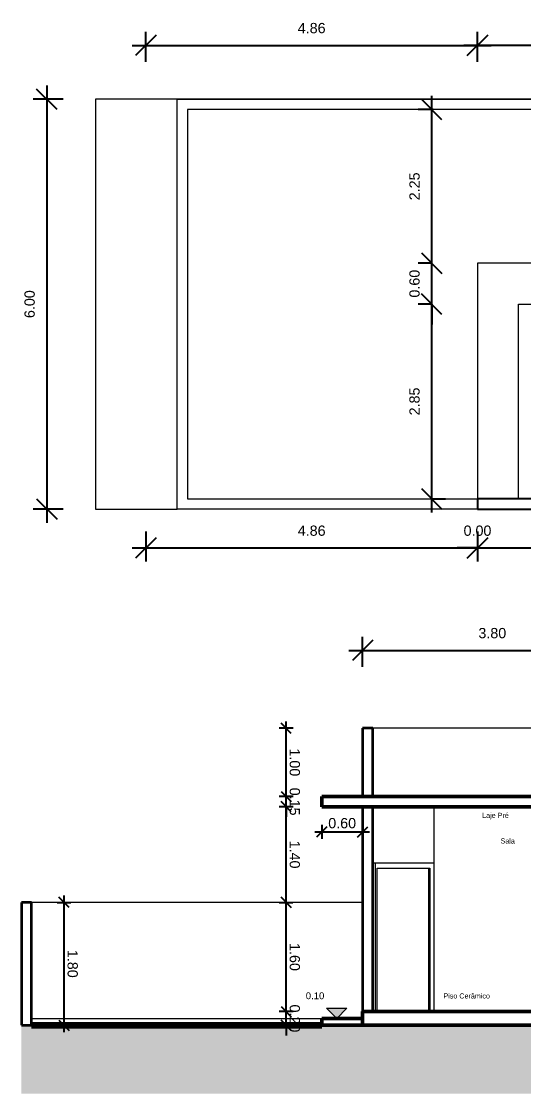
# Model space of a CAD drawing. Header units: centimetres. Extents: x 1481 to 8105, y -69 to 2574.
# Drawn here: x 1481 to 2217, y -69 to 1501 of the extents above; entities that cross this region are included whole.
import ezdxf

# ---------------------------------------------------------------- set-up
doc = ezdxf.new("R2010")
doc.units = ezdxf.units.CM
for name, color, linetype, lineweight in [('A-ANNO-DIMS', 1, 'Continuous', 9), ('A-AREA-IDEN', 1, 'Continuous', 9), ('A-DOOR', 31, 'Continuous', 9), ('A-DOOR-FRAM', 31, 'Continuous', 18), ('A-FLOR', 192, 'Continuous', 9), ('A-WALL', 250, 'Continuous', 9), ('C-TOPO', 7, 'Continuous', 9), ('G-ANNO-DIMS', 182, 'Continuous', 9), ('G-ANNO-TEXT', 231, 'Continuous', 9)]:
    doc.layers.add(name, color=color, linetype=linetype, lineweight=lineweight)
doc.styles.add('Arial', font='arial.ttf', dxfattribs={"height": 15})
doc.styles.add('Arial_1', font='arial.ttf', dxfattribs={"height": 20})
doc.dimstyles.new('Cotas_de_Corte', dxfattribs={"dimscale": 30.48, "dimtxt": 7.651945, "dimasz": 0.492126, "dimexe": 0.328084, "dimexo": 0.0625, "dimgap": 0.164042, "dimtad": 1, "dimlfac": 0.01, "dimrnd": 0.01, "dimzin": 0, "dimdsep": 46, "dimtxsty": 'Arial', "dimblk1": 'OBLIQUE', "dimblk2": 'OBLIQUE', "dimsah": 1, "dimcen": 0.09, "dimdle": 0.328084, "dimazin": 0, "dimtfac": 1, "dimtdec": 4, "dimtix": 1, "dimtmove": 0, "dimatfit": 3, "dimfxl": 0.393701, "dimfxlon": 1, "dimtvp": 1, "dimtolj": 1, "dimtzin": 0, "dimarcsym": 2})
doc.dimstyles.new('Cotas_Planta_Baixa', dxfattribs={"dimscale": 30.48, "dimtxt": 15.303891, "dimasz": 0.984252, "dimexe": 0.656168, "dimexo": 0.0625, "dimgap": 0.574147, "dimtad": 1, "dimlfac": 0.01, "dimrnd": 0.01, "dimzin": 0, "dimdsep": 46, "dimtxsty": 'Arial', "dimblk1": 'OBLIQUE', "dimblk2": 'OBLIQUE', "dimsah": 1, "dimcen": 0.09, "dimdle": 0.656168, "dimazin": 0, "dimtfac": 1, "dimtdec": 4, "dimtix": 1, "dimtmove": 0, "dimatfit": 3, "dimfxl": 0.787402, "dimfxlon": 1, "dimtvp": 1, "dimtolj": 1, "dimtzin": 0, "dimarcsym": 2})

# ---------------------------------------------------------------- blocks, each defined once
blk = doc.blocks.new('M_Folha única - 90 x 210-645858-Corte 1')
at = {"layer": 'A-DOOR'}
blk.add_line((-874.8, 20), (-874.8, 230), dxfattribs=at)
at = {"layer": 'A-DOOR-FRAM'}
for p, q in [((-952.9, 237.6), (-957.8, 237.6)), ((-957.8, 237.6), (-957.8, 20)), ((-952.9, 20), (-952.9, 237.6)), ((-957.8, 20), (-952.9, 20))]:
    blk.add_line(p, q, dxfattribs=at)
at = {"layer": 'A-DOOR-FRAM', "lineweight": 18}
for p, q in [((-867, 237.6), (-952.9, 237.6)), ((-867, 20), (-867, 237.6)), ((-950.8, 20), (-950.8, 230)), ((-950.8, 230), (-873.6, 230)), ((-874.8, 20), (-874.8, 230)), ((-873.6, 230), (-873.6, 20))]:
    blk.add_line(p, q, dxfattribs=at)
blk = doc.blocks.new('Elevações de ponto - M_Cota de elevação - Exterior preenchido-23614-Corte 1')
at = {"layer": 'G-ANNO-DIMS'}
blk.add_hatch(color=256, dxfattribs=at).paths.add_polyline_path([(463.6, 35), (448.6, 20), (433.6, 35)], flags=0)
for p, q in [((448.6, 20), (433.6, 35)), ((433.6, 35), (463.6, 35)), ((463.6, 35), (448.6, 20)), ((433.6, 20), (463.6, 20))]:
    blk.add_line(p, q, dxfattribs=at)
blk = doc.blocks.new('_Oblique')
at = {"color": 0, "linetype": 'ByBlock', "lineweight": -2}
blk.add_line((-0.5, -0.5), (0.5, 0.5), dxfattribs=at)
blk = doc.blocks.new('*D175')
at = {"layer": 'A-ANNO-DIMS', "color": 0, "lineweight": -2, "transparency": 16777216}
for p, q in [((1911, 314.2), (1991, 314.2)), ((1921, 324.3), (1921, 304.2)), ((1981, 324.3), (1981, 304.2))]:
    blk.add_line(p, q, dxfattribs=at)
at = {"layer": 'Defpoints', "color": 0, "transparency": 16777216}
for p in [(1921, 326.2), (1981, 326.2), (1981, 314.2)]:
    blk.add_point(p, dxfattribs=at)
at = {"layer": 'A-ANNO-DIMS', "color": 0, "lineweight": -2, "transparency": 16777216, "xscale": 15, "yscale": 15, "zscale": 15, "rotation": 180}
blk.add_blockref('_Oblique', (1921, 314.2), dxfattribs=at)
at = {"layer": 'A-ANNO-DIMS', "color": 0, "lineweight": -2, "transparency": 16777216, "xscale": 15, "yscale": 15, "zscale": 15}
blk.add_blockref('_Oblique', (1981, 314.2), dxfattribs=at)
at = {"layer": 'A-ANNO-DIMS', "color": 0, "transparency": 16777216, "insert": (1951, 326.9), "char_height": 15, "width": 24.298, "attachment_point": 5, "style": 'Arial'}
blk.add_mtext('\\A1;0.60', dxfattribs=at)
blk = doc.blocks.new('*D176')
at = {"layer": 'A-ANNO-DIMS', "color": 0, "lineweight": -2, "transparency": 16777216}
for p, q in [((1868.9, 51), (1868.9, 66)), ((1879, 51), (1858.9, 51)), ((1868.9, 31), (1868.9, 51)), ((1858.8, 31), (1878.9, 31)), ((1868.9, 31), (1868.9, 16))]:
    blk.add_line(p, q, dxfattribs=at)
at = {"layer": 'Defpoints', "color": 0, "transparency": 16777216}
for p in [(1868.9, 51), (1880.9, 51), (1856.9, 31)]:
    blk.add_point(p, dxfattribs=at)
at = {"layer": 'A-ANNO-DIMS', "color": 0, "lineweight": -2, "transparency": 16777216, "xscale": 15, "yscale": 15, "zscale": 15}
for p, rotation in [((1868.9, 51), 270), ((1868.9, 31), 90)]:
    blk.add_blockref('_Oblique', p, dxfattribs=dict(at, rotation=rotation))
at = {"layer": 'A-ANNO-DIMS', "color": 0, "transparency": 16777216, "insert": (1881.5, 41), "char_height": 15, "width": 24.298, "attachment_point": 5, "rotation": 270, "style": 'Arial'}
blk.add_mtext('\\A1;0.20', dxfattribs=at)
blk = doc.blocks.new('*D177')
at = {"layer": 'A-ANNO-DIMS', "color": 0, "lineweight": -2, "transparency": 16777216}
for p, q in [((1868.9, 41), (1868.9, 221)), ((1858.8, 211), (1878.9, 211)), ((1879, 51), (1858.9, 51))]:
    blk.add_line(p, q, dxfattribs=at)
at = {"layer": 'Defpoints', "color": 0, "transparency": 16777216}
for p in [(1856.9, 211), (1868.9, 211), (1880.9, 51)]:
    blk.add_point(p, dxfattribs=at)
at = {"layer": 'A-ANNO-DIMS', "color": 0, "lineweight": -2, "transparency": 16777216, "xscale": 15, "yscale": 15, "zscale": 15}
for p, rotation in [((1868.9, 211), 90), ((1868.9, 51), 270)]:
    blk.add_blockref('_Oblique', p, dxfattribs=dict(at, rotation=rotation))
at = {"layer": 'A-ANNO-DIMS', "color": 0, "transparency": 16777216, "insert": (1881.5, 131), "char_height": 15, "width": 24.298, "attachment_point": 5, "rotation": 270, "style": 'Arial'}
blk.add_mtext('\\A1;1.60', dxfattribs=at)
blk = doc.blocks.new('*D178')
at = {"layer": 'A-ANNO-DIMS', "color": 0, "lineweight": -2, "transparency": 16777216}
for p, q in [((1879, 351), (1858.9, 351)), ((1868.9, 201), (1868.9, 361)), ((1858.8, 211), (1878.9, 211))]:
    blk.add_line(p, q, dxfattribs=at)
at = {"layer": 'Defpoints', "color": 0, "transparency": 16777216}
for p in [(1868.9, 351), (1880.9, 351), (1856.9, 211)]:
    blk.add_point(p, dxfattribs=at)
at = {"layer": 'A-ANNO-DIMS', "color": 0, "lineweight": -2, "transparency": 16777216, "xscale": 15, "yscale": 15, "zscale": 15}
for p, rotation in [((1868.9, 351), 90), ((1868.9, 211), 270)]:
    blk.add_blockref('_Oblique', p, dxfattribs=dict(at, rotation=rotation))
at = {"layer": 'A-ANNO-DIMS', "color": 0, "transparency": 16777216, "insert": (1881.5, 281), "char_height": 15, "width": 24.298, "attachment_point": 5, "rotation": 270, "style": 'Arial'}
blk.add_mtext('\\A1;1.40', dxfattribs=at)
blk = doc.blocks.new('*D179')
at = {"layer": 'A-ANNO-DIMS', "color": 0, "lineweight": -2, "transparency": 16777216}
for p, q in [((1868.9, 366), (1868.9, 381)), ((1879, 366), (1858.9, 366)), ((1868.9, 351), (1868.9, 366)), ((1879, 351), (1858.9, 351)), ((1868.9, 351), (1868.9, 336))]:
    blk.add_line(p, q, dxfattribs=at)
at = {"layer": 'Defpoints', "color": 0, "transparency": 16777216}
for p in [(1868.9, 366), (1880.9, 366), (1880.9, 351)]:
    blk.add_point(p, dxfattribs=at)
at = {"layer": 'A-ANNO-DIMS', "color": 0, "lineweight": -2, "transparency": 16777216, "xscale": 15, "yscale": 15, "zscale": 15}
for p, rotation in [((1868.9, 366), 270), ((1868.9, 351), 90)]:
    blk.add_blockref('_Oblique', p, dxfattribs=dict(at, rotation=rotation))
at = {"layer": 'A-ANNO-DIMS', "color": 0, "transparency": 16777216, "insert": (1881.5, 358.5), "char_height": 15, "width": 24.298, "attachment_point": 5, "rotation": 270, "style": 'Arial'}
blk.add_mtext('\\A1;0.15', dxfattribs=at)
blk = doc.blocks.new('*D180')
at = {"layer": 'A-ANNO-DIMS', "color": 0, "lineweight": -2, "transparency": 16777216}
for p, q in [((1868.9, 356), (1868.9, 476)), ((1879, 466), (1858.9, 466)), ((1879, 366), (1858.9, 366))]:
    blk.add_line(p, q, dxfattribs=at)
at = {"layer": 'Defpoints', "color": 0, "transparency": 16777216}
for p in [(1868.9, 466), (1880.9, 466), (1880.9, 366)]:
    blk.add_point(p, dxfattribs=at)
at = {"layer": 'A-ANNO-DIMS', "color": 0, "lineweight": -2, "transparency": 16777216, "xscale": 15, "yscale": 15, "zscale": 15}
for p, rotation in [((1868.9, 466), 90), ((1868.9, 366), 270)]:
    blk.add_blockref('_Oblique', p, dxfattribs=dict(at, rotation=rotation))
at = {"layer": 'A-ANNO-DIMS', "color": 0, "transparency": 16777216, "insert": (1881.5, 416), "char_height": 15, "width": 24.298, "attachment_point": 5, "rotation": 270, "style": 'Arial'}
blk.add_mtext('\\A1;1.00', dxfattribs=at)
blk = doc.blocks.new('*D181')
at = {"layer": 'A-ANNO-DIMS', "color": 0, "lineweight": -2, "transparency": 16777216}
for p, q in [((1543.4, 21), (1543.4, 221)), ((1533.3, 211), (1553.4, 211)), ((1533.3, 31), (1553.4, 31))]:
    blk.add_line(p, q, dxfattribs=at)
at = {"layer": 'Defpoints', "color": 0, "transparency": 16777216}
for p in [(1531.4, 211), (1543.4, 211), (1531.4, 31)]:
    blk.add_point(p, dxfattribs=at)
at = {"layer": 'A-ANNO-DIMS', "color": 0, "lineweight": -2, "transparency": 16777216, "xscale": 15, "yscale": 15, "zscale": 15}
for p, rotation in [((1543.4, 211), 90), ((1543.4, 31), 270)]:
    blk.add_blockref('_Oblique', p, dxfattribs=dict(at, rotation=rotation))
at = {"layer": 'A-ANNO-DIMS', "color": 0, "transparency": 16777216, "insert": (1556, 121), "char_height": 15, "width": 24.298, "attachment_point": 5, "rotation": 270, "style": 'Arial'}
blk.add_mtext('\\A1;1.80', dxfattribs=at)
blk = doc.blocks.new('*D201')
at = {"layer": 'A-ANNO-DIMS', "color": 0, "lineweight": -2, "transparency": 16777216}
for p, q in [((1981, 556), (1981, 600)), ((2361, 556), (2361, 600)), ((1961, 580), (2381, 580))]:
    blk.add_line(p, q, dxfattribs=at)
at = {"layer": 'Defpoints', "color": 0, "transparency": 16777216}
for p in [(2361, 580), (1981, 466), (2361, 466)]:
    blk.add_point(p, dxfattribs=at)
at = {"layer": 'A-ANNO-DIMS', "color": 0, "lineweight": -2, "transparency": 16777216, "xscale": 29.99999999999999, "yscale": 29.99999999999999, "zscale": 29.99999999999999, "rotation": 180}
blk.add_blockref('_Oblique', (1981, 580), dxfattribs=at)
at = {"layer": 'A-ANNO-DIMS', "color": 0, "lineweight": -2, "transparency": 16777216, "xscale": 29.99999999999999, "yscale": 29.99999999999999, "zscale": 29.99999999999999}
blk.add_blockref('_Oblique', (2361, 580), dxfattribs=at)
at = {"layer": 'A-ANNO-DIMS', "color": 0, "transparency": 16777216, "insert": (2171, 605.2), "char_height": 15, "attachment_point": 5, "style": 'Arial'}
blk.add_mtext('\\A1;3.80', dxfattribs=at)
blk = doc.blocks.new('*D286')
at = {"layer": 'A-ANNO-DIMS', "color": 0, "lineweight": -2, "transparency": 16777216}
for p, q in [((1518.2, 1407), (1518.2, 767)), ((1542.2, 1387), (1498.2, 1387)), ((1542.2, 787), (1498.2, 787))]:
    blk.add_line(p, q, dxfattribs=at)
at = {"layer": 'Defpoints', "color": 0, "transparency": 16777216}
for p in [(1709.3, 1387), (1518.2, 787), (1709.3, 787)]:
    blk.add_point(p, dxfattribs=at)
at = {"layer": 'A-ANNO-DIMS', "color": 0, "lineweight": -2, "transparency": 16777216, "xscale": 29.99999999999999, "yscale": 29.99999999999999, "zscale": 29.99999999999999}
for p, rotation in [((1518.2, 1387), 90), ((1518.2, 787), 270)]:
    blk.add_blockref('_Oblique', p, dxfattribs=dict(at, rotation=rotation))
at = {"layer": 'A-ANNO-DIMS', "color": 0, "transparency": 16777216, "insert": (1493.1, 1087), "char_height": 15, "attachment_point": 5, "rotation": 90, "style": 'Arial'}
blk.add_mtext('\\A1;6.00', dxfattribs=at)
blk = doc.blocks.new('*D287')
at = {"layer": 'A-ANNO-DIMS', "color": 0, "lineweight": -2, "transparency": 16777216}
for p, q in [((1663.2, 754), (1663.2, 710)), ((2149.3, 754), (2149.3, 710)), ((1643.2, 730), (2169.3, 730))]:
    blk.add_line(p, q, dxfattribs=at)
at = {"layer": 'Defpoints', "color": 0, "transparency": 16777216}
for p in [(1663.2, 787), (2149.3, 787), (2149.3, 730)]:
    blk.add_point(p, dxfattribs=at)
at = {"layer": 'A-ANNO-DIMS', "color": 0, "lineweight": -2, "transparency": 16777216, "xscale": 29.99999999999999, "yscale": 29.99999999999999, "zscale": 29.99999999999999, "rotation": 180}
blk.add_blockref('_Oblique', (1663.2, 730), dxfattribs=at)
at = {"layer": 'A-ANNO-DIMS', "color": 0, "lineweight": -2, "transparency": 16777216, "xscale": 29.99999999999999, "yscale": 29.99999999999999, "zscale": 29.99999999999999}
blk.add_blockref('_Oblique', (2149.3, 730), dxfattribs=at)
at = {"layer": 'A-ANNO-DIMS', "color": 0, "transparency": 16777216, "insert": (1906.3, 755.2), "char_height": 15, "attachment_point": 5, "style": 'Arial'}
blk.add_mtext('\\A1;4.86', dxfattribs=at)
blk = doc.blocks.new('*D288')
at = {"layer": 'A-ANNO-DIMS', "color": 0, "lineweight": -2, "transparency": 16777216}
for p, q in [((2149.3, 754), (2149.3, 710)), ((2149.3, 754), (2149.3, 710)), ((2149.3, 730), (2119.3, 730)), ((2149.3, 730), (2179.3, 730))]:
    blk.add_line(p, q, dxfattribs=at)
at = {"layer": 'Defpoints', "color": 0, "transparency": 16777216}
for p in [(2149.3, 787), (2149.3, 787), (2149.3, 730)]:
    blk.add_point(p, dxfattribs=at)
at = {"layer": 'A-ANNO-DIMS', "color": 0, "lineweight": -2, "transparency": 16777216, "xscale": 29.99999999999999, "yscale": 29.99999999999999, "zscale": 29.99999999999999}
blk.add_blockref('_Oblique', (2149.3, 730), dxfattribs=at)
at = {"layer": 'A-ANNO-DIMS', "color": 0, "lineweight": -2, "transparency": 16777216, "xscale": 29.99999999999999, "yscale": 29.99999999999999, "zscale": 29.99999999999999, "rotation": 180}
blk.add_blockref('_Oblique', (2149.3, 730), dxfattribs=at)
at = {"layer": 'A-ANNO-DIMS', "color": 0, "transparency": 16777216, "insert": (2149.3, 755.2), "char_height": 15, "attachment_point": 5, "style": 'Arial'}
blk.add_mtext('\\A1;0.00', dxfattribs=at)
blk = doc.blocks.new('*D289')
at = {"layer": 'A-ANNO-DIMS', "color": 0, "lineweight": -2, "transparency": 16777216}
for p, q in [((2149.3, 754), (2149.3, 710)), ((2574.3, 754), (2574.3, 710)), ((2129.3, 730), (2594.3, 730))]:
    blk.add_line(p, q, dxfattribs=at)
at = {"layer": 'Defpoints', "color": 0, "transparency": 16777216}
for p in [(2149.3, 787), (2574.3, 787), (2574.3, 730)]:
    blk.add_point(p, dxfattribs=at)
at = {"layer": 'A-ANNO-DIMS', "color": 0, "lineweight": -2, "transparency": 16777216, "xscale": 29.99999999999999, "yscale": 29.99999999999999, "zscale": 29.99999999999999, "rotation": 180}
blk.add_blockref('_Oblique', (2149.3, 730), dxfattribs=at)
at = {"layer": 'A-ANNO-DIMS', "color": 0, "lineweight": -2, "transparency": 16777216, "xscale": 29.99999999999999, "yscale": 29.99999999999999, "zscale": 29.99999999999999}
blk.add_blockref('_Oblique', (2574.3, 730), dxfattribs=at)
at = {"layer": 'A-ANNO-DIMS', "color": 0, "transparency": 16777216, "insert": (2361.8, 755.2), "char_height": 15, "attachment_point": 5, "style": 'Arial'}
blk.add_mtext('\\A1;4.25', dxfattribs=at)
blk = doc.blocks.new('*D204')
at = {"layer": 'A-ANNO-DIMS', "color": 0, "lineweight": -2, "transparency": 16777216}
for p, q in [((2082.2, 782), (2082.2, 1107)), ((2082.2, 1087), (2062.2, 1087)), ((2082.2, 802), (2102.2, 802))]:
    blk.add_line(p, q, dxfattribs=at)
at = {"layer": 'Defpoints', "color": 0, "transparency": 16777216}
for p in [(2082.2, 1087), (2082.2, 1087), (2082.2, 802)]:
    blk.add_point(p, dxfattribs=at)
at = {"layer": 'A-ANNO-DIMS', "color": 0, "lineweight": -2, "transparency": 16777216, "xscale": 29.99999999999999, "yscale": 29.99999999999999, "zscale": 29.99999999999999}
for p, rotation in [((2082.2, 1087), 90), ((2082.2, 802), 270)]:
    blk.add_blockref('_Oblique', p, dxfattribs=dict(at, rotation=rotation))
at = {"layer": 'A-ANNO-DIMS', "color": 0, "transparency": 16777216, "insert": (2057.1, 944.5), "char_height": 15, "attachment_point": 5, "rotation": 90, "style": 'Arial'}
blk.add_mtext('\\A1;2.85', dxfattribs=at)
blk = doc.blocks.new('*D205')
at = {"layer": 'A-ANNO-DIMS', "color": 0, "lineweight": -2, "transparency": 16777216}
for p, q in [((2082.2, 1147), (2082.2, 1177)), ((2082.2, 1147), (2062.2, 1147)), ((2082.2, 1087), (2082.2, 1147)), ((2082.2, 1087), (2062.2, 1087)), ((2082.2, 1087), (2082.2, 1057))]:
    blk.add_line(p, q, dxfattribs=at)
at = {"layer": 'Defpoints', "color": 0, "transparency": 16777216}
for p in [(2082.2, 1147), (2082.2, 1147), (2082.2, 1087)]:
    blk.add_point(p, dxfattribs=at)
at = {"layer": 'A-ANNO-DIMS', "color": 0, "lineweight": -2, "transparency": 16777216, "xscale": 29.99999999999999, "yscale": 29.99999999999999, "zscale": 29.99999999999999}
for p, rotation in [((2082.2, 1147), 270), ((2082.2, 1087), 90)]:
    blk.add_blockref('_Oblique', p, dxfattribs=dict(at, rotation=rotation))
at = {"layer": 'A-ANNO-DIMS', "color": 0, "transparency": 16777216, "insert": (2057.1, 1117), "char_height": 15, "attachment_point": 5, "rotation": 90, "style": 'Arial'}
blk.add_mtext('\\A1;0.60', dxfattribs=at)
blk = doc.blocks.new('*D206')
at = {"layer": 'A-ANNO-DIMS', "color": 0, "lineweight": -2, "transparency": 16777216}
for p, q in [((2082.2, 1127), (2082.2, 1392)), ((2084.2, 1372), (2062.2, 1372)), ((2082.2, 1147), (2062.2, 1147))]:
    blk.add_line(p, q, dxfattribs=at)
at = {"layer": 'Defpoints', "color": 0, "transparency": 16777216}
for p in [(2082.2, 1372), (2086.1, 1372), (2082.2, 1147)]:
    blk.add_point(p, dxfattribs=at)
at = {"layer": 'A-ANNO-DIMS', "color": 0, "lineweight": -2, "transparency": 16777216, "xscale": 29.99999999999999, "yscale": 29.99999999999999, "zscale": 29.99999999999999}
for p, rotation in [((2082.2, 1372), 90), ((2082.2, 1147), 270)]:
    blk.add_blockref('_Oblique', p, dxfattribs=dict(at, rotation=rotation))
at = {"layer": 'A-ANNO-DIMS', "color": 0, "transparency": 16777216, "insert": (2057.1, 1259.5), "char_height": 15, "attachment_point": 5, "rotation": 90, "style": 'Arial'}
blk.add_mtext('\\A1;2.25', dxfattribs=at)
blk = doc.blocks.new('*D207')
at = {"layer": 'A-ANNO-DIMS', "color": 0, "lineweight": -2, "transparency": 16777216}
for p, q in [((1663.2, 1442), (1663.2, 1486)), ((2149.3, 1456.3), (2149.3, 1486)), ((1643.2, 1466), (2169.3, 1466))]:
    blk.add_line(p, q, dxfattribs=at)
at = {"layer": 'Defpoints', "color": 0, "transparency": 16777216}
for p in [(2149.3, 1466), (2149.3, 1454.4), (1663.2, 1387)]:
    blk.add_point(p, dxfattribs=at)
at = {"layer": 'A-ANNO-DIMS', "color": 0, "lineweight": -2, "transparency": 16777216, "xscale": 29.99999999999999, "yscale": 29.99999999999999, "zscale": 29.99999999999999, "rotation": 180}
blk.add_blockref('_Oblique', (1663.2, 1466), dxfattribs=at)
at = {"layer": 'A-ANNO-DIMS', "color": 0, "lineweight": -2, "transparency": 16777216, "xscale": 29.99999999999999, "yscale": 29.99999999999999, "zscale": 29.99999999999999}
blk.add_blockref('_Oblique', (2149.3, 1466), dxfattribs=at)
at = {"layer": 'A-ANNO-DIMS', "color": 0, "transparency": 16777216, "insert": (1906.3, 1491.2), "char_height": 15, "attachment_point": 5, "style": 'Arial'}
blk.add_mtext('\\A1;4.86', dxfattribs=at)
blk = doc.blocks.new('*D294')
at = {"layer": 'A-ANNO-DIMS', "color": 0, "lineweight": -2, "transparency": 16777216}
for p, q in [((2149.3, 1442), (2149.3, 1486)), ((2514.3, 1442), (2514.3, 1486)), ((2534.3, 1466), (2129.3, 1466))]:
    blk.add_line(p, q, dxfattribs=at)
at = {"layer": 'Defpoints', "color": 0, "transparency": 16777216}
for p in [(2149.3, 1466), (2514.3, 1387), (2149.3, 1147)]:
    blk.add_point(p, dxfattribs=at)
at = {"layer": 'A-ANNO-DIMS', "color": 0, "lineweight": -2, "transparency": 16777216, "xscale": 29.99999999999999, "yscale": 29.99999999999999, "zscale": 29.99999999999999, "rotation": 180}
blk.add_blockref('_Oblique', (2149.3, 1466), dxfattribs=at)
at = {"layer": 'A-ANNO-DIMS', "color": 0, "lineweight": -2, "transparency": 16777216, "xscale": 29.99999999999999, "yscale": 29.99999999999999, "zscale": 29.99999999999999}
blk.add_blockref('_Oblique', (2514.3, 1466), dxfattribs=at)
at = {"layer": 'A-ANNO-DIMS', "color": 0, "transparency": 16777216, "insert": (2331.8, 1491.2), "char_height": 15, "attachment_point": 5, "style": 'Arial'}
blk.add_mtext('\\A1;3.65', dxfattribs=at)

msp = doc.modelspace()

# ---------------------------------------------------------------- hatches: boundary and pattern name
at = {"layer": 'C-TOPO'}
h = msp.add_hatch(dxfattribs=at)
h.set_pattern_fill('FP_1', color=256, style=0, pattern_type=2)
h.set_pattern_definition([(0, (2565.865, 255.727), (31.75, 31.75), [31.75, -31.75]), (0, (2565.865, 267.634), (31.75, 31.75), [31.75, -31.75]), (0, (2565.865, 279.54), (31.75, 31.75), [31.75, -31.75]), (90, (2569.834, 283.51), (-31.75, 31.75), [31.75, -31.75]), (90, (2581.74, 283.51), (-31.75, 31.75), [31.75, -31.75]), (90, (2593.646, 283.51), (-31.75, 31.75), [31.75, -31.75])])
h.paths.add_polyline_path([(4481, -69), (4481, 31), (1481, 31), (1481, -69), (3786.979, -69)], flags=0)

# ---------------------------------------------------------------- linework, layer by layer
at = {"layer": 'A-FLOR'}
for p, q in [((1709.319, 1387), (1589.319, 1387)), ((1589.319, 1387), (1589.319, 787)), ((2149.319, 1147), (2149.319, 802)), ((2514.319, 1147), (2149.319, 1147)), ((1589.319, 787), (1709.319, 787)), ((1496, 41), (1921, 41))]:
    msp.add_line(p, q, dxfattribs=at)
at = {"layer": 'A-FLOR', "lineweight": 50}
for p, q in [((3541, 366), (1921, 366)), ((1921, 366), (1921, 351)), ((1921, 351), (3541, 351)), ((3001, 51), (1981, 51)), ((1981, 51), (1981, 31)), ((1981, 41), (1921, 41)), ((1921, 41), (1921, 31)), ((1921, 31), (3541, 31))]:
    msp.add_line(p, q, dxfattribs=at)
at = {"layer": 'A-WALL'}
for p, q in [((1709.319, 787), (1709.319, 1387)), ((1709.319, 1387), (2514.319, 1387)), ((1724.319, 1372), (1724.319, 802)), ((2514.319, 1372), (1724.319, 1372)), ((2209.319, 802), (2209.319, 1087)), ((2209.319, 1087), (2574.319, 1087)), ((1724.319, 802), (2149.319, 802)), ((2149.319, 802), (2209.319, 802)), ((2149.319, 787), (2149.319, 802)), ((2149.319, 787), (1709.319, 787)), ((3769.319, 787), (2149.319, 787)), ((3466, 466), (1996, 466)), ((2085.637, 268.6), (2085.637, 351)), ((2078.071, 261), (2078.071, 51)), ((1981, 211), (1496, 211))]:
    msp.add_line(p, q, dxfattribs=at)
at = {"layer": 'A-WALL', "lineweight": 25}
for p, q in [((3769.319, 802), (2149.319, 802)), ((2149.319, 802), (2149.319, 787)), ((2149.319, 787), (3769.319, 787))]:
    msp.add_line(p, q, dxfattribs=at)
at = {"layer": 'A-WALL', "lineweight": 35}
for p, q in [((1996, 466), (1981, 466)), ((1981, 466), (1981, 366)), ((1996, 366), (1996, 466)), ((1981, 351), (1981, 51)), ((1996, 51), (1996, 351)), ((1496, 211), (1481, 211)), ((1481, 211), (1481, 31)), ((1496, 31), (1496, 211)), ((1481, 31), (1496, 31))]:
    msp.add_line(p, q, dxfattribs=at)
at = {"layer": 'C-TOPO'}
for p, q in [((4709.319, 1387), (1709.319, 1387)), ((4709.319, 787), (1709.319, 787)), ((1921, 31), (1496, 31))]:
    msp.add_line(p, q, dxfattribs=at)
at = {"layer": 'C-TOPO', "lineweight": 100}
msp.add_line((1496, 31), (1921, 31), dxfattribs=at)

# ---------------------------------------------------------------- block references
at = {"layer": 'A-DOOR'}
msp.add_blockref('M_Folha única - 90 x 210-645858-Corte 1', (2952.905, 31), dxfattribs=at)
at = {"layer": 'G-ANNO-DIMS'}
msp.add_blockref('Elevações de ponto - M_Cota de elevação - Exterior preenchido-23614-Corte 1', (1494.344, 21), dxfattribs=at)

# ---------------------------------------------------------------- texts
at = {"layer": 'A-AREA-IDEN', "insert": (2183.086, 304.672), "char_height": 7.5, "width": 24.85231, "attachment_point": 1, "style": 'Arial_1'}
msp.add_mtext('Sala', dxfattribs=at)
at = {"layer": 'G-ANNO-DIMS', "insert": (1897.674, 79.187), "char_height": 10, "width": 32.56532, "attachment_point": 1, "line_spacing_factor": 0.941778, "style": 'Arial', "bg_fill": 3, "box_fill_scale": 1.25, "bg_fill_color": 256, "bg_fill_true_color": 13158600, "bg_fill_transparency": 0}
msp.add_mtext('0.10', dxfattribs=at)
at = {"layer": 'G-ANNO-TEXT', "color": 7, "char_height": 7.5, "attachment_point": 1, "style": 'Arial_1'}
for s, insert, width in [('Laje Pré', (2156.086, 342.126), 46.89872), ('Piso Cerâmico', (2099.431, 77.709), 82.17297)]:
    msp.add_mtext(s, dxfattribs=dict(at, insert=insert, width=width))

# ---------------------------------------------------------------- dimensions: what is measured, and where the dimension line sits
at = {"layer": 'A-ANNO-DIMS'}
for base, p1, p2, dimstyle, override, picture, middle in [((2149.319, 1466), (1663.225, 1387), (2149.319, 1454.418), 'Cotas_Planta_Baixa', {"dimpost": '<>'}, '*D207', (1906.272, 1491.159)), ((2149.319, 1466), (2514.319, 1387), (2149.319, 1147), 'Cotas_Planta_Baixa', {"dimpost": '<>', "dimtmove": 1}, '*D294', (2331.819, 1491.164)), ((2149.319, 730), (1663.225, 787), (2149.319, 787), 'Cotas_Planta_Baixa', {"dimpost": '<>'}, '*D287', (1906.272, 755.159)), ((2149.319459221, 730.000003872), (2149.319459221, 786.999999295), (2149.319459221, 787.000000855), 'Cotas_Planta_Baixa', {"dimpost": '<>', "dimtmove": 1}, '*D288', (2149.319459221, 755.158598688)), ((2574.319, 730), (2149.319, 787), (2574.319, 787), 'Cotas_Planta_Baixa', {"dimpost": '<>', "dimtmove": 1}, '*D289', (2361.819, 755.159)), ((2361, 580), (1981, 466), (2361, 466), 'Cotas_Planta_Baixa', {"dimpost": '<>'}, '*D201', (2171, 605.164)), ((1981, 314.228), (1921, 326.228), (1981, 326.228), 'Cotas_de_Corte', {"dimpost": '<>', "dimfxl": 60}, '*D175', (1951, 326.886))]:
    dim = msp.add_linear_dim(base=base, p1=p1, p2=p2, dimstyle=dimstyle, override=override, dxfattribs=at)
    dim.commit()
    dim.dimension.update_dxf_attribs({"geometry": picture, "text_midpoint": middle})
for base, p1, p2, angle, dimstyle, override, picture, middle in [((1518.225, 787), (1709.319, 1387), (1709.319, 787), 270, 'Cotas_Planta_Baixa', {"dimpost": '<>'}, '*D286', (1493.066, 1087)), ((2082.225, 1372), (2082.225, 1147), (2086.13, 1372), 270, 'Cotas_Planta_Baixa', {"dimpost": '<>', "dimtmove": 1}, '*D206', (2057.066, 1259.5)), ((2082.225, 1147), (2082.225, 1087), (2082.225, 1147), 270, 'Cotas_Planta_Baixa', {"dimpost": '<>', "dimtmove": 1}, '*D205', (2057.066, 1117)), ((2082.225, 1087), (2082.225, 802), (2082.225, 1087), 270, 'Cotas_Planta_Baixa', {"dimpost": '<>'}, '*D204', (2057.066, 944.5)), ((1868.881, 466), (1880.881, 366), (1880.881, 466), 90, 'Cotas_de_Corte', {"dimtad": 4, "dimpost": '<>', "dimfxl": 100}, '*D180', (1881.54, 416)), ((1868.881, 366), (1880.881, 351), (1880.881, 366), 90, 'Cotas_de_Corte', {"dimtad": 4, "dimpost": '<>', "dimfxl": 15}, '*D179', (1881.54, 358.5)), ((1868.881, 351), (1856.881, 211), (1880.881, 351), 90, 'Cotas_de_Corte', {"dimtad": 4, "dimpost": '<>', "dimfxl": 142.042247}, '*D178', (1881.54, 281)), ((1543.371, 211), (1531.371, 31), (1531.371, 211), 90, 'Cotas_de_Corte', {"dimtad": 4, "dimpost": '<>', "dimfxl": 180}, '*D181', (1556.029, 121))]:
    dim = msp.add_linear_dim(base=base, p1=p1, p2=p2, angle=angle, dimstyle=dimstyle, override=override, dxfattribs=at)
    dim.commit()
    dim.dimension.update_dxf_attribs({"geometry": picture, "text_midpoint": middle})

# ---------------------------------------------------------------- next in the draw order: dimensions: what is measured, and where the dimension line sits
for base, p1, p2, override, picture, middle in [((1868.881, 211), (1880.881, 51), (1856.881, 211), {"dimtad": 4, "dimpost": '<>', "dimfxl": 161.789987}, '*D177', (1881.54, 131)), ((1868.881, 51), (1856.881, 31), (1880.881, 51), {"dimtad": 4, "dimpost": '<>', "dimfxl": 31.240999}, '*D176', (1881.54, 41))]:
    dim = msp.add_linear_dim(base=base, p1=p1, p2=p2, angle=90, dimstyle='Cotas_de_Corte', override=override, dxfattribs=at)
    dim.commit()
    dim.dimension.update_dxf_attribs({"geometry": picture, "text_midpoint": middle})

doc.saveas('drawing.dxf')
